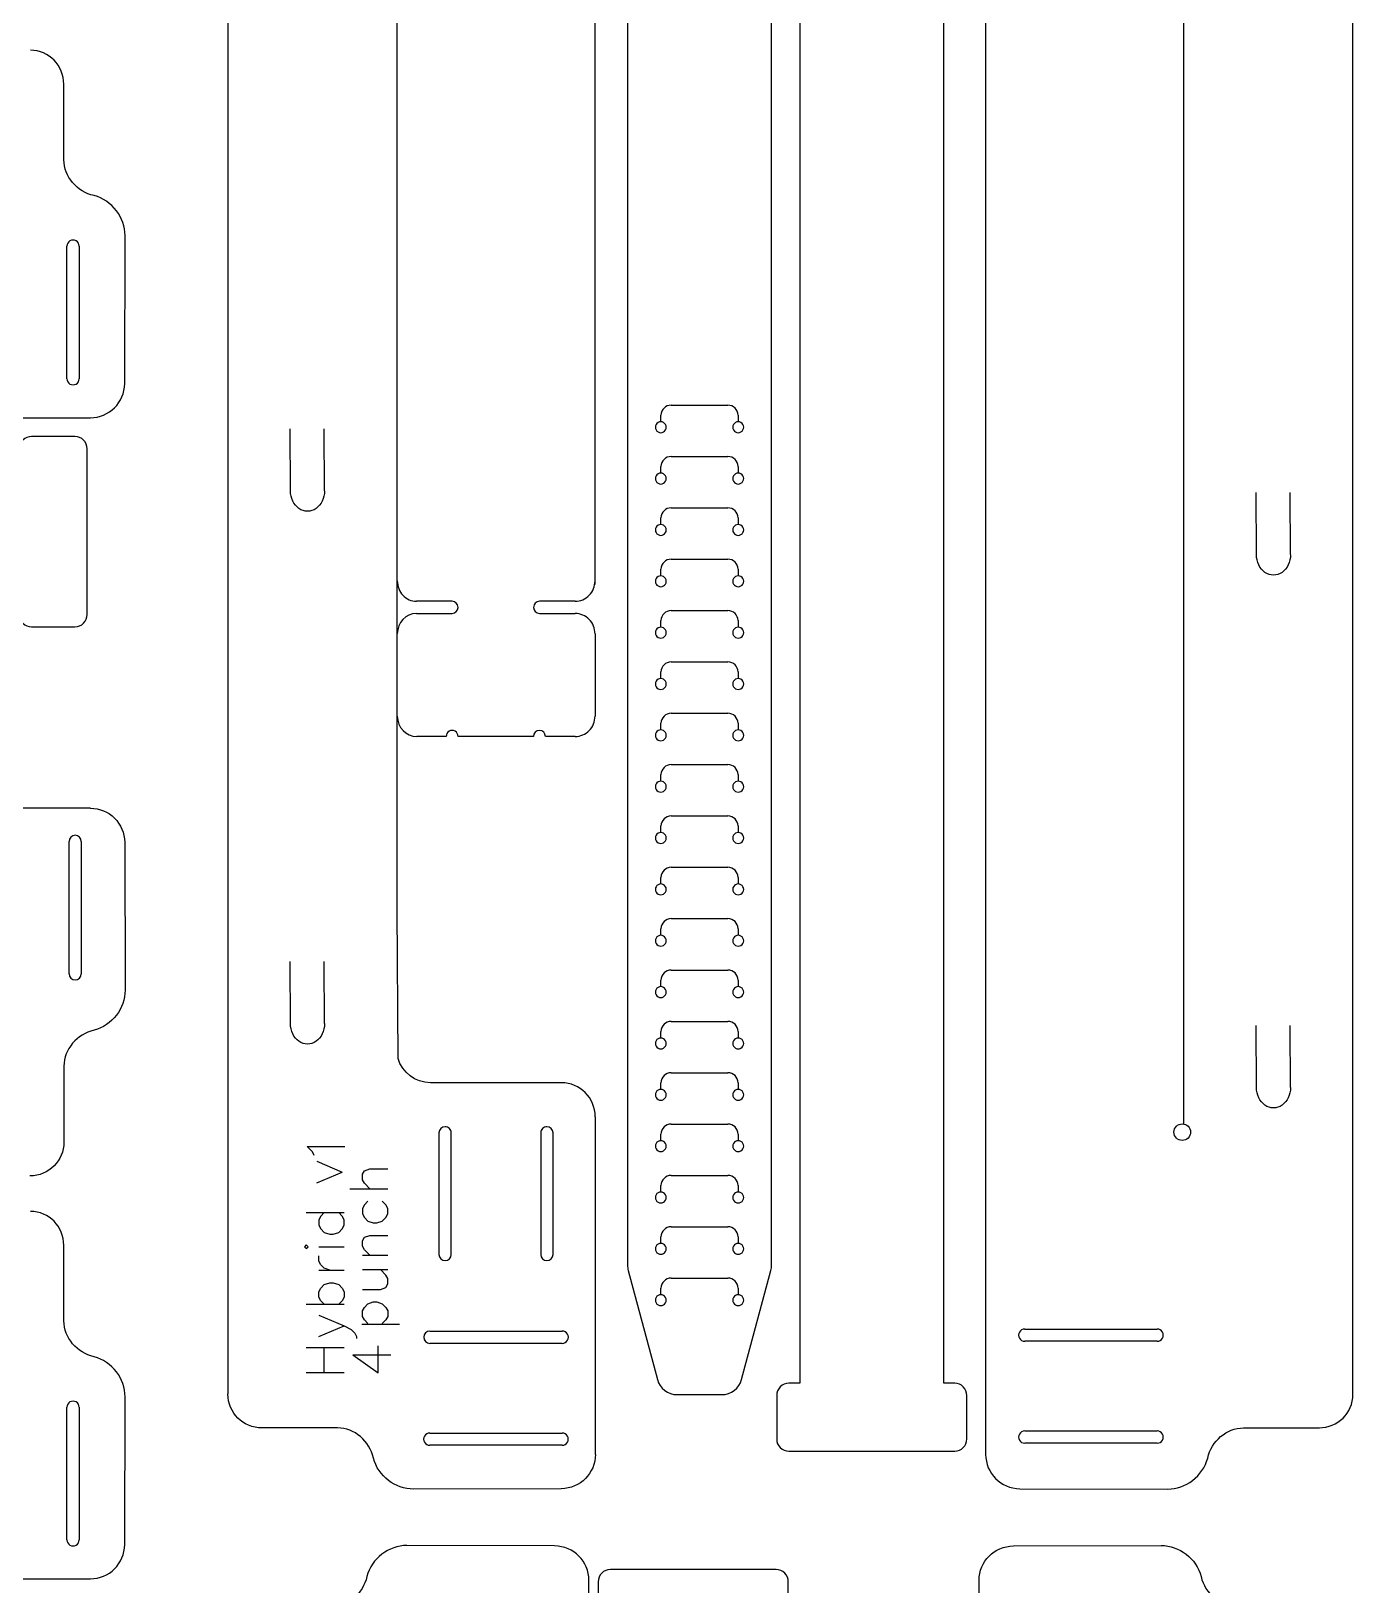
# Model space of a CAD drawing. Extents: x 6 to 576, y 64 to 1092.
# Drawn here: x 381.2 to 575.8, y 688.4 to 917 of the extents above; entities that cross this region are included whole.
import ezdxf

# ---------------------------------------------------------------- set-up
doc = ezdxf.new("R2010")
doc.units = 0
doc.layers.add('Layer_1', color=7, linetype='CONTINUOUS')

msp = doc.modelspace()

# ---------------------------------------------------------------- linework, layer by layer
at = {"layer": 'Layer_1', "color": 7}
for p, q in [((464.245219, 835.585841), (464.245219, 1086.42751)), ((410.167931, 1077.621806), (410.167931, 912.912067)), ((469.006502, 1078.002039), (469.006502, 735.415597)), ((490.206506, 735.415597), (490.206506, 1078.002039)), ((575.814481, 881.077612), (575.814481, 1069.025705)), ((494.374911, 1060.619523), (494.374911, 718.033054)), ((515.574915, 718.033054), (515.574915, 1060.619523)), ((435.112266, 787.659243), (435.112266, 1037.845486)), ((550.870146, 1006.330436), (550.870146, 756.144193)), ((521.737193, 958.403837), (521.737193, 707.562168)), ((410.167931, 912.912067), (410.167931, 724.963973)), ((386.020045, 898.09876), (386.0174, 909.288228)), ((394.980319, 865.169459), (395.024319, 886.926173)), ((575.814481, 716.367872), (575.814481, 881.077612)), ((139.076716, 860.126131), (389.918363, 860.126131)), ((387.647524, 857.363881), (381.247518, 857.363881)), ((389.447511, 831.163886), (389.447511, 855.563867)), ((443.181952, 833.123364), (437.921453, 833.123364)), ((461.301306, 833.123364), (456.040834, 833.123364)), ((437.921453, 831.323113), (443.181952, 831.323113)), ((456.040834, 831.323113), (461.301306, 831.323113)), ((381.247518, 829.363873), (387.647524, 829.363873)), ((464.223788, 828.322658), (464.223788, 816.220828)), ((442.306154, 813.219448), (437.988022, 813.219448)), ((455.164111, 813.220374), (444.058675, 813.220374)), ((461.301306, 813.220374), (456.917584, 813.220374)), ((389.950801, 802.689772), (340.215035, 802.689772)), ((394.980319, 797.625171), (395.024319, 775.868457)), ((435.223497, 765.779894), (435.112266, 787.659243)), ((386.020045, 764.69587), (386.0174, 753.506403)), ((459.24433, 762.266201), (440.010788, 762.266201)), ((464.300835, 707.529757), (464.300835, 757.265497)), ((550.69142, 753.766435), (550.69142, 753.766435)), ((386.020045, 727.227563), (386.0174, 738.41703)), ((469.108737, 734.639124), (473.410703, 718.583916)), ((485.802305, 718.583916), (490.104271, 734.639124)), ((410.167931, 724.963973), (410.167931, 716.457275)), ((494.374911, 718.033054), (492.774923, 718.033054)), ((517.174903, 718.033054), (515.574915, 718.033054)), ((394.980319, 694.298262), (395.024319, 716.054976)), ((476.308473, 716.360384), (482.904509, 716.360384)), ((490.974909, 716.23304), (490.974909, 709.833034)), ((518.974917, 709.833034), (518.974917, 716.23304)), ((426.306932, 711.460486), (415.117465, 711.463132)), ((559.709823, 711.460486), (570.89929, 711.463132)), ((492.774923, 708.033047), (517.174903, 708.033047)), ((459.236233, 702.500213), (437.479519, 702.456213)), ((526.780522, 702.500213), (548.537236, 702.456213)), ((458.274261, 694.109005), (436.517547, 694.153006)), ((525.81855, 694.109005), (547.575264, 694.153006)), ((490.878865, 690.621585), (466.478885, 690.621585)), ((139.076705, 689.254933), (389.918363, 689.254933)), ((463.31759, 438.205381), (463.31759, 689.04705)), ((464.678871, 688.821599), (464.678871, 682.421592)), ((492.678879, 682.421592), (492.678879, 688.821599)), ((520.753949, 689.079488), (520.753949, 639.343721))]:
    msp.add_line(p, q, dxfattribs=at)
at = {"layer": 'Layer_1', "color": 1}
for p, q in [((386.465339, 865.870976), (386.465339, 885.370979)), ((388.265353, 885.370979), (388.265353, 865.870976)), ((473.91918, 859.52894), (473.934525, 860.501336)), ((475.434395, 861.977579), (483.778613, 861.977579)), ((485.27843, 860.501336), (485.293776, 859.52894)), ((419.372071, 849.371929), (419.348523, 858.49725)), ((424.401774, 849.371533), (424.355022, 858.496244)), ((473.906506, 859.529045), (473.906506, 859.529045)), ((485.306502, 859.529045), (485.306502, 859.529045)), ((475.434395, 854.420603), (483.778613, 854.420603)), ((473.906506, 851.972069), (473.906506, 851.972069)), ((473.91918, 851.971963), (473.934525, 852.94436)), ((485.27843, 852.94436), (485.293776, 851.971963)), ((485.306502, 851.972069), (485.306502, 851.972069)), ((561.604107, 839.976364), (561.580559, 849.10171)), ((566.63381, 839.975993), (566.587058, 849.100705)), ((475.434395, 846.863626), (483.778613, 846.863626)), ((473.906506, 844.415093), (473.906506, 844.415093)), ((473.91918, 844.414987), (473.934525, 845.387384)), ((485.27843, 845.387384), (485.293776, 844.414987)), ((485.306502, 844.415093), (485.306502, 844.415093)), ((475.434395, 839.30665), (483.778613, 839.30665)), ((473.91918, 836.858011), (473.934525, 837.830408)), ((485.27843, 837.830408), (485.293776, 836.858011)), ((473.906506, 836.858113), (473.906506, 836.858117)), ((485.306502, 836.858113), (485.306502, 836.858117)), ((473.91918, 829.301035), (473.934525, 830.273431)), ((475.434395, 831.749674), (483.778613, 831.749674)), ((485.27843, 830.273431), (485.293776, 829.301035)), ((473.906506, 829.301137), (473.906506, 829.30114)), ((485.306502, 829.301137), (485.306502, 829.30114)), ((475.434395, 824.192671), (483.778613, 824.192671)), ((473.906506, 821.744161), (473.906506, 821.744164)), ((473.91918, 821.744058), (473.934525, 822.716455)), ((485.27843, 822.716455), (485.293776, 821.744058)), ((485.306502, 821.744161), (485.306502, 821.744164)), ((475.434395, 816.635695), (483.778613, 816.635695)), ((473.906506, 814.187161), (473.906506, 814.187161)), ((473.91918, 814.187082), (473.934525, 815.159452)), ((485.27843, 815.159452), (485.293776, 814.187082)), ((485.306502, 814.187161), (485.306502, 814.187161)), ((473.91918, 806.630079), (473.934525, 807.602476)), ((475.434395, 809.078719), (483.778613, 809.078719)), ((485.27843, 807.602476), (485.293776, 806.630079)), ((473.906506, 806.630185), (473.906506, 806.630185)), ((485.306502, 806.630185), (485.306502, 806.630185)), ((475.434395, 801.521743), (483.778613, 801.521743)), ((473.906506, 799.073209), (473.906506, 799.073209)), ((473.91918, 799.073103), (473.934525, 800.0455)), ((485.27843, 800.0455), (485.293776, 799.073103)), ((485.306502, 799.073209), (485.306502, 799.073209)), ((386.770986, 778.279181), (386.770986, 797.779185)), ((388.570973, 797.779185), (388.570973, 778.279181)), ((475.434395, 793.964766), (483.778613, 793.964766)), ((473.906506, 791.516229), (473.906506, 791.516233)), ((473.91918, 791.516127), (473.934525, 792.488524)), ((485.27843, 792.488524), (485.293776, 791.516127)), ((485.306502, 791.516229), (485.306502, 791.516233)), ((473.91918, 783.959151), (473.934525, 784.931547)), ((475.434395, 786.407764), (483.778613, 786.407764)), ((485.27843, 784.931547), (485.293776, 783.959151)), ((473.906506, 783.959253), (473.906506, 783.959256)), ((485.306502, 783.959253), (485.306502, 783.959256)), ((419.372071, 770.959431), (419.348523, 780.084751)), ((424.401774, 770.959034), (424.354995, 780.083772)), ((475.434395, 778.850787), (483.778613, 778.850787)), ((473.906506, 776.402254), (473.906506, 776.402254)), ((473.91918, 776.402174), (473.934525, 777.374571)), ((485.27843, 777.374571), (485.293776, 776.402174)), ((485.306502, 776.402254), (485.306502, 776.402254)), ((475.434395, 771.293811), (483.778613, 771.293811)), ((561.604107, 761.563891), (561.580559, 770.689212)), ((566.63381, 761.563494), (566.587058, 770.688206)), ((473.906506, 768.845278), (473.906506, 768.845278)), ((473.91918, 768.845172), (473.934525, 769.817568)), ((485.27843, 769.817568), (485.293776, 768.845172)), ((485.306502, 768.845278), (485.306502, 768.845278)), ((473.91918, 761.288195), (473.934525, 762.260592)), ((475.434395, 763.736835), (483.778613, 763.736835)), ((485.27843, 762.260592), (485.293776, 761.288195)), ((473.906506, 761.288301), (473.906506, 761.288301)), ((485.306502, 761.288301), (485.306502, 761.288301)), ((441.240254, 754.896471), (441.240254, 736.996456)), ((442.140234, 755.796477), (442.140234, 755.796477)), ((443.040241, 736.996456), (443.040241, 754.896471)), ((456.24025, 754.896471), (456.24025, 736.996456)), ((457.140257, 755.796477), (457.140257, 755.796477)), ((458.040237, 736.996456), (458.040237, 754.896471)), ((473.91918, 753.731219), (473.934525, 754.703616)), ((475.434395, 756.179859), (483.778613, 756.179859)), ((485.27843, 754.703616), (485.293776, 753.731219)), ((473.906506, 753.731322), (473.906506, 753.731325)), ((485.306502, 753.731322), (485.306502, 753.731325)), ((475.434395, 748.622882), (483.778613, 748.622882)), ((473.906506, 746.174345), (473.906506, 746.174349)), ((473.91918, 746.174243), (473.934525, 747.14664)), ((485.27843, 747.14664), (485.293776, 746.174243)), ((485.306502, 746.174345), (485.306502, 746.174349)), ((475.434395, 741.06588), (483.778613, 741.06588)), ((473.906506, 738.617369), (473.906506, 738.617373)), ((473.91918, 738.617267), (473.934525, 739.589663)), ((485.27843, 739.589663), (485.293776, 738.617267)), ((485.306502, 738.617369), (485.306502, 738.617373)), ((442.140234, 736.096475), (442.140234, 736.096475)), ((457.140257, 736.096475), (457.140257, 736.096475)), ((473.91918, 731.06029), (473.934525, 732.032661)), ((475.434395, 733.508903), (483.778613, 733.508903)), ((485.27843, 732.032661), (485.293776, 731.06029)), ((473.906506, 731.06037), (473.906506, 731.06037)), ((485.306502, 731.06037), (485.306502, 731.06037)), ((439.890244, 725.709569), (459.390247, 725.709569)), ((527.482038, 726.015189), (546.982068, 726.015189)), ((459.390247, 723.909582), (439.890244, 723.909582)), ((546.982068, 724.215176), (527.482038, 724.215176)), ((386.465339, 694.999778), (386.465339, 714.499808)), ((388.265353, 714.499808), (388.265353, 694.999778)), ((439.890244, 710.709572), (459.390247, 710.709572)), ((459.390247, 708.909559), (439.890244, 708.909559)), ((527.482038, 711.015193), (546.982068, 711.015193)), ((546.982068, 709.215179), (527.482038, 709.215179))]:
    msp.add_line(p, q, dxfattribs=at)
at = {"layer": 'Layer_1', "color": 5}
for p, q in [((422.618667, 752.096729), (421.824917, 752.890479)), ((421.824917, 752.890479), (427.381167, 752.890479)), ((422.883251, 751.567563), (422.618667, 752.096729)), ((423.270336, 750.705259), (426.974503, 749.117759)), ((423.270336, 747.530259), (426.974503, 749.117759)), ((429.989906, 748.782982), (430.254489, 749.312148)), ((429.989906, 747.989232), (429.989906, 748.782982)), ((430.254489, 747.460065), (429.989906, 747.989232)), ((430.254489, 749.312148), (431.048239, 749.576732)), ((431.048239, 749.576732), (433.694073, 749.576732)), ((428.137823, 746.666315), (433.694073, 746.666315)), ((431.048239, 746.666315), (430.254489, 747.460065)), ((430.254489, 744.285065), (429.989906, 743.755898)), ((429.989906, 743.755898), (429.989906, 742.962148)), ((430.783656, 744.814232), (430.254489, 744.285065)), ((433.429489, 744.285065), (432.900323, 744.814232)), ((433.694073, 743.755898), (433.429489, 744.285065)), ((433.694073, 742.962148), (433.694073, 743.755898)), ((421.713686, 743.154051), (427.269936, 743.154051)), ((423.830353, 742.624884), (423.56577, 742.095717)), ((423.56577, 742.095717), (423.56577, 741.301967)), ((423.56577, 741.301967), (423.830353, 740.772801)), ((424.35952, 743.154051), (423.830353, 742.624884)), ((427.005353, 742.624884), (426.476186, 743.154051)), ((427.269936, 742.095717), (427.005353, 742.624884)), ((427.005353, 740.772801), (427.269936, 741.301967)), ((427.269936, 741.301967), (427.269936, 742.095717)), ((429.989906, 742.962148), (430.254489, 742.432982)), ((430.254489, 742.432982), (430.783656, 741.903815)), ((430.783656, 741.903815), (431.577406, 741.639232)), ((431.577406, 741.639232), (432.106573, 741.639232)), ((432.106573, 741.639232), (432.900323, 741.903815)), ((432.900323, 741.903815), (433.429489, 742.432982)), ((433.429489, 742.432982), (433.694073, 742.962148)), ((423.830353, 740.772801), (424.35952, 740.243634)), ((424.35952, 740.243634), (425.15327, 739.979051)), ((425.15327, 739.979051), (425.682436, 739.979051)), ((425.682436, 739.979051), (426.476186, 740.243634)), ((426.476186, 740.243634), (427.005353, 740.772801)), ((429.989906, 738.993398), (430.254489, 739.522565)), ((429.989906, 738.199648), (429.989906, 738.993398)), ((430.254489, 739.522565), (431.048239, 739.787148)), ((431.048239, 739.787148), (433.694073, 739.787148)), ((421.713686, 738.391551), (421.449103, 738.126967)), ((421.449103, 738.126967), (421.713686, 737.862384)), ((421.97827, 738.126967), (421.713686, 738.391551)), ((421.713686, 737.862384), (421.97827, 738.126967)), ((423.56577, 738.126967), (427.269936, 738.126967)), ((423.56577, 736.010301), (423.56577, 736.804051)), ((430.254489, 737.670482), (429.989906, 738.199648)), ((429.989906, 736.876732), (433.694073, 736.876732)), ((431.048239, 736.876732), (430.254489, 737.670482)), ((423.830353, 735.481134), (423.56577, 736.010301)), ((423.56577, 734.687384), (427.269936, 734.687384)), ((424.35952, 734.951967), (423.830353, 735.481134)), ((425.15327, 734.687384), (424.35952, 734.951967)), ((429.989906, 734.760065), (433.694073, 734.760065)), ((433.429489, 733.966315), (432.635739, 734.760065)), ((423.56577, 731.512384), (423.830353, 732.041551)), ((423.830353, 732.041551), (424.35952, 732.570717)), ((424.35952, 732.570717), (425.15327, 732.835301)), ((425.15327, 732.835301), (425.682436, 732.835301)), ((425.682436, 732.835301), (426.476186, 732.570717)), ((426.476186, 732.570717), (427.005353, 732.041551)), ((427.005353, 732.041551), (427.269936, 731.512384)), ((429.989906, 731.849648), (432.635739, 731.849648)), ((432.635739, 731.849648), (433.429489, 732.114232)), ((433.694073, 733.437148), (433.429489, 733.966315)), ((433.429489, 732.114232), (433.694073, 732.643398)), ((433.694073, 732.643398), (433.694073, 733.437148)), ((421.713686, 729.660301), (427.269936, 729.660301)), ((423.56577, 730.718634), (423.56577, 731.512384)), ((423.830353, 730.189467), (423.56577, 730.718634)), ((424.35952, 729.660301), (423.830353, 730.189467)), ((427.005353, 730.189467), (426.476186, 729.660301)), ((427.269936, 730.718634), (427.005353, 730.189467)), ((427.269936, 731.512384), (427.269936, 730.718634)), ((430.254489, 729.203815), (430.783656, 729.732982)), ((430.783656, 729.732982), (431.577406, 729.997565)), ((431.577406, 729.997565), (432.106573, 729.997565)), ((432.106573, 729.997565), (432.900323, 729.732982)), ((432.900323, 729.732982), (433.429489, 729.203815)), ((423.56577, 728.072801), (427.269936, 726.485301)), ((429.989906, 728.674648), (430.254489, 729.203815)), ((429.989906, 727.880898), (429.989906, 728.674648)), ((430.254489, 727.351732), (429.989906, 727.880898)), ((430.783656, 726.822565), (430.254489, 727.351732)), ((433.429489, 727.351732), (432.900323, 726.822565)), ((433.429489, 729.203815), (433.694073, 728.674648)), ((433.694073, 727.880898), (433.429489, 727.351732)), ((433.694073, 728.674648), (433.694073, 727.880898)), ((423.56577, 724.897801), (427.269936, 726.485301)), ((427.269936, 726.485301), (428.32827, 725.956134)), ((428.32827, 725.956134), (428.857436, 725.426967)), ((428.857436, 725.426967), (429.12202, 724.897801)), ((429.12202, 724.897801), (429.12202, 724.633217)), ((429.878675, 726.711334), (435.434925, 726.711334)), ((421.713686, 723.310301), (427.269936, 723.310301)), ((424.35952, 719.606134), (424.35952, 723.310301)), ((432.286939, 719.59137), (432.286939, 723.56012)), ((428.582773, 722.237204), (432.286939, 719.59137)), ((428.582773, 722.237204), (434.139023, 722.237204)), ((421.713686, 719.606134), (427.269936, 719.606134))]:
    msp.add_line(p, q, dxfattribs=at)
at = {"layer": 'Layer_1', "color": 7}
for points in [[(385.993719, 909.202132), (385.993719, 911.973008), (383.816966, 914.203419), (381.11266, 914.203419)], [(390.45089, 892.814026), (387.998203, 893.37264), (385.988719, 895.592442), (386.020045, 898.09876)], [(395.024319, 886.926173), (395.047867, 889.54285), (393.123711, 892.134523), (390.45089, 892.814026)], [(389.918363, 860.12658), (392.688366, 860.12658), (394.918565, 862.356806), (394.980319, 865.169459)], [(381.247518, 857.363881), (380.770123, 857.363884), (380.312281, 857.174242), (379.974712, 856.836673)], [(388.920312, 856.836663), (388.582749, 857.174231), (388.124914, 857.363877), (387.647524, 857.363881)], [(389.447511, 855.563867), (389.447514, 856.041257), (389.257875, 856.499095), (388.920312, 856.836663)], [(435.107874, 836.126226), (435.107869, 835.329966), (435.404551, 834.566317), (435.932651, 834.003274)], [(463.367814, 834.002175), (463.915885, 834.56487), (464.223789, 835.328048), (464.223788, 836.123819)], [(435.932651, 834.003274), (436.460752, 833.440232), (437.177012, 833.123919), (437.923861, 833.12392)], [(444.054611, 832.223238), (444.054611, 832.718733), (443.664564, 833.121056), (443.181952, 833.123364)], [(456.040834, 833.123364), (455.558221, 833.121056), (455.168175, 832.718733), (455.168175, 832.223238)], [(461.301306, 833.123364), (462.076397, 833.123363), (462.819742, 833.43948), (463.367814, 834.002175)], [(388.920312, 829.89109), (389.257875, 830.228658), (389.447514, 830.686497), (389.447511, 831.163886)], [(437.923861, 831.322557), (436.368638, 831.32256), (435.107878, 829.978394), (435.107874, 828.320277)], [(443.181952, 831.323113), (443.664564, 831.325421), (444.054611, 831.727744), (444.054611, 832.223238)], [(455.168175, 832.223238), (455.168175, 831.727744), (455.558221, 831.325421), (456.040834, 831.323113)], [(463.367814, 830.444302), (462.819742, 831.006997), (462.076397, 831.323114), (461.301306, 831.323113)], [(464.223788, 828.322658), (464.223789, 829.118429), (463.915885, 829.881607), (463.367814, 830.444302)], [(379.974712, 829.891081), (380.312281, 829.553512), (380.770123, 829.36387), (381.247518, 829.363873)], [(387.647524, 829.363873), (388.124914, 829.363877), (388.582749, 829.553522), (388.920312, 829.89109)], [(435.109276, 816.221781), (435.109282, 814.563634), (436.39814, 813.219444), (437.988022, 813.219448)], [(443.620297, 813.999915), (443.349032, 814.160708), (443.014819, 814.160708), (442.743554, 813.999915)], [(456.040847, 814.116791), (455.558049, 814.116791), (455.166106, 813.716049), (455.164111, 813.220374)], [(456.917584, 813.220374), (456.915588, 813.716049), (456.523645, 814.116791), (456.040847, 814.116791)], [(461.301306, 813.220374), (462.076397, 813.220372), (462.819742, 813.53649), (463.367814, 814.099185)], [(463.367814, 814.099185), (463.915885, 814.661879), (464.223789, 815.425058), (464.223788, 816.220828)], [(442.743554, 813.999915), (442.472288, 813.839121), (442.305182, 813.541962), (442.305182, 813.220374)], [(444.058668, 813.220374), (444.058668, 813.541962), (443.891562, 813.839121), (443.620297, 813.999915)], [(389.918363, 802.66805), (392.688366, 802.66805), (394.918565, 800.437824), (394.980319, 797.625171)], [(395.024319, 775.868457), (395.047867, 773.251781), (393.123711, 770.660108), (390.45089, 769.980605)], [(390.45089, 769.980605), (387.998203, 769.42199), (385.988719, 767.202189), (386.020045, 764.69587)], [(440.010788, 762.261254), (437.734287, 762.261254), (435.825688, 763.768638), (435.21675, 765.842945)], [(464.244584, 757.265841), (464.244584, 760.03587), (462.014332, 762.266201), (459.24433, 762.266201)], [(550.69142, 753.766435), (550.015657, 753.766443), (549.467848, 754.314263), (549.467855, 754.990027)], [(549.467855, 754.990027), (549.467862, 755.665781), (550.015667, 756.213585), (550.69142, 756.213593)], [(550.69142, 756.213593), (551.367184, 756.2136), (551.915005, 755.665791), (551.915012, 754.990027)], [(551.915012, 754.990027), (551.915016, 754.665509), (551.786103, 754.354282), (551.556634, 754.124813)], [(386.02375, 753.55715), (386.02375, 750.787121), (383.794079, 748.557424), (381.024051, 748.557424)], [(551.556634, 754.124813), (551.327166, 753.895345), (551.015938, 753.766432), (550.69142, 753.766435)], [(385.993719, 738.330935), (385.993719, 741.10181), (383.816966, 743.332221), (381.11266, 743.332221)], [(469.006502, 735.415597), (469.006505, 735.153417), (469.040876, 734.892369), (469.108737, 734.639124)], [(490.104271, 734.639124), (490.172132, 734.892369), (490.206504, 735.153417), (490.206506, 735.415597)], [(390.45089, 721.942828), (387.998203, 722.501443), (385.988719, 724.721244), (386.020045, 727.227563)], [(395.024319, 716.054976), (395.047867, 718.671652), (393.123711, 721.263325), (390.45089, 721.942828)], [(473.410703, 718.583916), (473.762136, 717.272373), (474.950662, 716.360387), (476.308473, 716.360384)], [(482.904535, 716.360384), (484.262346, 716.360387), (485.450873, 717.272373), (485.802305, 718.583916)], [(492.774922, 718.033054), (492.297528, 718.033057), (491.839686, 717.843415), (491.502117, 717.505846)], [(518.447709, 717.505846), (518.11014, 717.843415), (517.652298, 718.033057), (517.174903, 718.033054)], [(415.168212, 711.456809), (412.39821, 711.456809), (410.168487, 713.686479), (410.168487, 716.456508)], [(491.502117, 717.505846), (491.164548, 717.168277), (490.974906, 716.710435), (490.974909, 716.23304)], [(518.974917, 716.23304), (518.97492, 716.710435), (518.785278, 717.168277), (518.447709, 717.505846)], [(570.813195, 711.486812), (573.58407, 711.486812), (575.814481, 713.663566), (575.814481, 716.367872)], [(431.591667, 707.029641), (431.033052, 709.482329), (428.813251, 711.491813), (426.306932, 711.460486)], [(554.425088, 707.029641), (554.983703, 709.482329), (557.203504, 711.491813), (559.709823, 711.460486)], [(490.974909, 709.833034), (490.974913, 709.355644), (491.164558, 708.897809), (491.502126, 708.560246)], [(518.447699, 708.560246), (518.785267, 708.897809), (518.974913, 709.355644), (518.974917, 709.833034)], [(437.479519, 702.456213), (434.862843, 702.432665), (432.27117, 704.356821), (431.591667, 707.029641)], [(464.279112, 707.562168), (464.279112, 704.792166), (462.048886, 702.561967), (459.236233, 702.500213)], [(491.502126, 708.560246), (491.839694, 708.222683), (492.297533, 708.033044), (492.774922, 708.033047)], [(517.174903, 708.033047), (517.652293, 708.033044), (518.110132, 708.222683), (518.447699, 708.560246)], [(521.737643, 707.562168), (521.737643, 704.792166), (523.967869, 702.561967), (526.780522, 702.500213)], [(548.537236, 702.456213), (551.153912, 702.432665), (553.745585, 704.356821), (554.425088, 707.029641)], [(389.918363, 689.255383), (392.688366, 689.255383), (394.918565, 691.485609), (394.980319, 694.298262)], [(436.517547, 694.153006), (433.900871, 694.176554), (431.309198, 692.252398), (430.629695, 689.579577)], [(463.31714, 689.04705), (463.31714, 691.817052), (461.086914, 694.047252), (458.274261, 694.109005)], [(520.775671, 689.04705), (520.775671, 691.817052), (523.005897, 694.047252), (525.81855, 694.109005)], [(547.575264, 694.153006), (550.19194, 694.176554), (552.783613, 692.252398), (553.463116, 689.579577)], [(466.478885, 690.621585), (466.001495, 690.621589), (465.543656, 690.43195), (465.206088, 690.094387)], [(492.151662, 690.094387), (491.814094, 690.43195), (491.356255, 690.621589), (490.878865, 690.621585)], [(430.629695, 689.579577), (430.07108, 687.126889), (427.851279, 685.117405), (425.34496, 685.148732)], [(465.206088, 690.094387), (464.86852, 689.756824), (464.678875, 689.298988), (464.678871, 688.821599)], [(492.678879, 688.821599), (492.678875, 689.298988), (492.48923, 689.756824), (492.151662, 690.094387)], [(553.463116, 689.579577), (554.021731, 687.126889), (556.241532, 685.117405), (558.747851, 685.148732)]]:
    msp.add_open_spline(points, degree=3, dxfattribs=at)
at = {"layer": 'Layer_1', "color": 1}
for points in [[(386.915342, 886.150408), (386.636879, 885.989637), (386.465339, 885.69252), (386.465339, 885.370979)], [(387.815349, 886.150408), (387.536886, 886.311178), (387.193806, 886.311178), (386.915342, 886.150408)], [(388.265352, 885.370979), (388.265352, 885.69252), (388.093812, 885.989637), (387.815349, 886.150408)], [(386.465339, 865.870976), (386.465339, 865.549434), (386.636879, 865.252318), (386.915343, 865.091547)], [(386.915343, 865.091547), (387.193806, 864.930776), (387.536886, 864.930776), (387.815349, 865.091547)], [(387.815349, 865.091547), (388.093812, 865.252318), (388.265353, 865.549434), (388.265353, 865.870976)], [(475.434395, 861.977579), (474.615229, 861.977582), (473.947552, 861.3204), (473.934578, 860.501336)], [(485.27843, 860.501336), (485.265456, 861.3204), (484.597779, 861.977582), (483.778613, 861.977579)], [(473.210975, 859.12999), (473.067345, 858.881993), (473.067345, 858.57611), (473.210975, 858.328112)], [(473.906506, 859.529045), (473.619921, 859.530211), (473.354605, 859.377988), (473.210975, 859.12999)], [(473.210975, 858.328112), (473.354605, 858.080114), (473.619921, 857.927892), (473.906506, 857.929057)], [(474.602037, 859.12999), (474.458407, 859.377988), (474.193091, 859.530211), (473.906506, 859.529045)], [(473.906506, 857.929057), (474.193091, 857.927892), (474.458407, 858.080114), (474.602037, 858.328112)], [(474.602037, 858.328112), (474.745668, 858.57611), (474.745668, 858.881993), (474.602037, 859.12999)], [(484.610971, 859.12999), (484.467341, 858.881993), (484.467341, 858.57611), (484.610971, 858.328112)], [(485.306502, 859.529045), (485.019917, 859.530211), (484.754601, 859.377988), (484.610971, 859.12999)], [(484.610971, 858.328112), (484.754601, 858.080114), (485.019917, 857.927892), (485.306502, 857.929057)], [(486.002034, 859.12999), (485.858403, 859.377988), (485.593088, 859.530211), (485.306502, 859.529045)], [(485.306502, 857.929057), (485.593088, 857.927892), (485.858403, 858.080114), (486.002034, 858.328112)], [(486.002034, 858.328112), (486.145664, 858.57611), (486.145664, 858.881993), (486.002034, 859.12999)], [(475.434395, 854.420603), (474.615229, 854.420606), (473.947552, 853.763423), (473.934578, 852.94436)], [(485.27843, 852.94436), (485.265456, 853.763423), (484.597779, 854.420606), (483.778613, 854.420603)], [(473.211143, 851.572956), (473.067558, 851.324988), (473.067558, 851.019162), (473.211143, 850.771194)], [(473.906506, 851.972069), (473.619969, 851.973162), (473.354728, 851.820924), (473.211143, 851.572956)], [(473.211143, 850.771194), (473.354728, 850.523226), (473.619969, 850.370988), (473.906506, 850.372081)], [(474.601869, 851.572956), (474.458284, 851.820924), (474.193043, 851.973162), (473.906506, 851.972069)], [(473.906506, 850.372081), (474.193043, 850.370988), (474.458284, 850.523226), (474.601869, 850.771194)], [(474.601869, 850.771194), (474.745454, 851.019162), (474.745454, 851.324988), (474.601869, 851.572956)], [(484.611139, 851.572956), (484.467554, 851.324988), (484.467554, 851.019162), (484.611139, 850.771194)], [(485.306502, 851.972069), (485.019965, 851.973162), (484.754725, 851.820924), (484.611139, 851.572956)], [(484.611139, 850.771194), (484.754725, 850.523226), (485.019965, 850.370988), (485.306502, 850.372081)], [(486.001865, 851.572956), (485.85828, 851.820924), (485.59304, 851.973162), (485.306502, 851.972069)], [(485.306502, 850.372081), (485.59304, 850.370988), (485.85828, 850.523226), (486.001865, 850.771194)], [(486.001865, 850.771194), (486.14545, 851.019162), (486.14545, 851.324988), (486.001865, 851.572956)], [(420.629345, 846.769488), (419.851231, 847.30593), (419.372071, 848.297351), (419.372071, 849.370263)], [(424.401774, 849.370236), (424.401774, 848.297298), (423.922428, 847.30593), (423.144289, 846.769488)], [(423.144289, 846.769488), (422.366175, 846.233019), (421.407484, 846.233019), (420.629345, 846.769488)], [(475.434395, 846.863626), (474.615229, 846.863629), (473.947552, 846.206447), (473.934578, 845.387384)], [(485.27843, 845.387384), (485.265456, 846.206447), (484.597779, 846.863629), (483.778613, 846.863626)], [(473.211143, 844.015979), (473.067558, 843.768011), (473.067558, 843.462186), (473.211143, 843.214218)], [(473.906506, 844.415093), (473.619969, 844.416186), (473.354728, 844.263947), (473.211143, 844.015979)], [(474.601869, 844.015979), (474.458284, 844.263947), (474.193043, 844.416186), (473.906506, 844.415093)], [(474.601869, 843.214218), (474.745454, 843.462186), (474.745454, 843.768011), (474.601869, 844.015979)], [(484.611139, 844.015979), (484.467554, 843.768011), (484.467554, 843.462186), (484.611139, 843.214218)], [(485.306502, 844.415093), (485.019965, 844.416186), (484.754725, 844.263947), (484.611139, 844.015979)], [(486.001865, 844.015979), (485.85828, 844.263947), (485.59304, 844.416186), (485.306502, 844.415093)], [(486.001865, 843.214218), (486.14545, 843.462186), (486.14545, 843.768011), (486.001865, 844.015979)], [(473.211143, 843.214218), (473.354728, 842.96625), (473.619969, 842.814012), (473.906506, 842.815105)], [(473.906506, 842.815105), (474.193043, 842.814012), (474.458284, 842.96625), (474.601869, 843.214218)], [(484.611139, 843.214218), (484.754725, 842.96625), (485.019965, 842.814012), (485.306502, 842.815105)], [(485.306502, 842.815105), (485.59304, 842.814012), (485.85828, 842.96625), (486.001865, 843.214218)], [(475.434395, 839.30665), (474.615229, 839.306653), (473.947552, 838.649471), (473.934578, 837.830408)], [(485.27843, 837.830408), (485.265456, 838.649471), (484.597779, 839.306653), (483.778613, 839.30665)], [(562.861381, 837.373922), (562.083268, 837.910391), (561.604107, 838.901811), (561.604107, 839.974723)], [(566.63381, 839.97467), (566.63381, 838.901758), (566.154464, 837.910391), (565.376325, 837.373922)], [(565.376325, 837.373922), (564.598211, 836.837479), (563.63952, 836.837479), (562.861381, 837.373922)], [(473.213686, 836.458109), (473.070779, 836.210588), (473.070779, 835.90563), (473.213686, 835.658109)], [(473.906506, 836.858109), (473.620694, 836.858109), (473.356592, 836.70563), (473.213686, 836.458109)], [(473.213686, 835.658109), (473.356592, 835.410588), (473.620694, 835.258109), (473.906506, 835.258113)], [(474.599326, 836.458113), (474.45642, 836.705634), (474.192319, 836.858113), (473.906506, 836.858113)], [(473.906506, 835.258113), (474.192319, 835.258113), (474.45642, 835.410592), (474.599326, 835.658113)], [(474.599326, 835.658113), (474.742233, 835.905634), (474.742233, 836.210592), (474.599326, 836.458113)], [(484.613682, 836.458109), (484.470776, 836.210588), (484.470776, 835.90563), (484.613682, 835.658109)], [(485.306502, 836.858109), (485.02069, 836.858109), (484.756588, 836.70563), (484.613682, 836.458109)], [(484.613682, 835.658109), (484.756588, 835.410588), (485.02069, 835.258109), (485.306502, 835.258113)], [(485.999323, 836.458113), (485.856416, 836.705634), (485.592315, 836.858113), (485.306502, 836.858113)], [(485.306502, 835.258113), (485.592315, 835.258113), (485.856416, 835.410592), (485.999323, 835.658113)], [(485.999323, 835.658113), (486.142229, 835.905634), (486.142229, 836.210592), (485.999323, 836.458113)], [(475.434395, 831.749674), (474.615229, 831.749677), (473.947552, 831.092495), (473.934578, 830.273431)], [(485.27843, 830.273431), (485.265456, 831.092495), (484.597779, 831.749677), (483.778613, 831.749674)], [(473.213685, 828.901133), (473.070779, 828.653612), (473.070779, 828.348654), (473.213685, 828.101133)], [(473.906506, 829.301134), (473.620693, 829.301134), (473.356591, 829.148655), (473.213685, 828.901133)], [(473.213685, 828.101133), (473.356591, 827.853612), (473.620693, 827.701132), (473.906506, 827.701136)], [(474.599327, 828.901137), (474.456421, 829.148658), (474.192319, 829.301137), (473.906506, 829.301137)], [(473.906506, 827.701136), (474.192319, 827.701136), (474.456421, 827.853615), (474.599327, 828.101136)], [(474.599327, 828.101136), (474.742233, 828.348657), (474.742233, 828.653616), (474.599327, 828.901137)], [(484.613681, 828.901133), (484.470775, 828.653612), (484.470775, 828.348654), (484.613681, 828.101133)], [(485.306502, 829.301134), (485.02069, 829.301134), (484.756588, 829.148655), (484.613681, 828.901133)], [(484.613681, 828.101133), (484.756588, 827.853612), (485.02069, 827.701132), (485.306502, 827.701136)], [(485.999323, 828.901137), (485.856417, 829.148658), (485.592315, 829.301137), (485.306502, 829.301137)], [(485.306502, 827.701136), (485.592315, 827.701136), (485.856417, 827.853615), (485.999323, 828.101136)], [(485.999323, 828.101136), (486.14223, 828.348657), (486.14223, 828.653616), (485.999323, 828.901137)], [(475.434395, 824.192671), (474.615239, 824.192674), (473.947567, 823.535508), (473.934578, 822.716455)], [(485.27843, 822.716455), (485.265442, 823.535508), (484.597769, 824.192674), (483.778613, 824.192671)], [(473.213685, 821.344157), (473.070779, 821.096636), (473.070779, 820.791678), (473.213685, 820.544156)], [(473.906506, 821.744158), (473.620693, 821.744158), (473.356591, 821.591678), (473.213685, 821.344157)], [(474.599327, 821.34416), (474.456421, 821.591682), (474.192319, 821.744161), (473.906506, 821.744161)], [(474.599327, 820.54416), (474.742233, 820.791681), (474.742233, 821.096639), (474.599327, 821.34416)], [(484.613681, 821.344157), (484.470775, 821.096636), (484.470775, 820.791678), (484.613681, 820.544156)], [(485.306502, 821.744158), (485.02069, 821.744158), (484.756588, 821.591678), (484.613681, 821.344157)], [(485.999323, 821.34416), (485.856417, 821.591682), (485.592315, 821.744161), (485.306502, 821.744161)], [(485.999323, 820.54416), (486.14223, 820.791681), (486.14223, 821.096639), (485.999323, 821.34416)], [(473.213685, 820.544156), (473.356591, 820.296635), (473.620693, 820.144156), (473.906506, 820.144159)], [(473.906506, 820.144159), (474.192319, 820.144159), (474.456421, 820.296639), (474.599327, 820.54416)], [(484.613681, 820.544156), (484.756588, 820.296635), (485.02069, 820.144156), (485.306502, 820.144159)], [(485.306502, 820.144159), (485.592315, 820.144159), (485.856417, 820.296639), (485.999323, 820.54416)], [(475.434395, 816.635695), (474.615229, 816.635698), (473.947552, 815.978516), (473.934578, 815.159452)], [(485.27843, 815.159452), (485.265456, 815.978516), (484.597779, 816.635698), (483.778613, 816.635695)], [(473.906506, 814.187161), (473.619969, 814.188255), (473.354728, 814.036016), (473.211143, 813.788048)], [(474.601869, 813.788048), (474.458284, 814.036016), (474.193043, 814.188255), (473.906506, 814.187161)], [(485.306502, 814.187161), (485.019965, 814.188255), (484.754725, 814.036016), (484.611139, 813.788048)], [(486.001865, 813.788048), (485.85828, 814.036016), (485.59304, 814.188255), (485.306502, 814.187161)], [(473.211143, 813.788048), (473.067558, 813.54008), (473.067558, 813.234255), (473.211143, 812.986287)], [(473.211143, 812.986287), (473.354728, 812.738319), (473.619969, 812.58608), (473.906506, 812.587173)], [(473.906506, 812.587173), (474.193043, 812.58608), (474.458284, 812.738319), (474.601869, 812.986287)], [(474.601869, 812.986287), (474.745454, 813.234255), (474.745454, 813.54008), (474.601869, 813.788048)], [(484.611139, 813.788048), (484.467554, 813.54008), (484.467554, 813.234255), (484.611139, 812.986287)], [(484.611139, 812.986287), (484.754725, 812.738319), (485.019965, 812.58608), (485.306502, 812.587173)], [(485.306502, 812.587173), (485.59304, 812.58608), (485.85828, 812.738319), (486.001865, 812.986287)], [(486.001865, 812.986287), (486.14545, 813.234255), (486.14545, 813.54008), (486.001865, 813.788048)], [(475.434395, 809.078719), (474.615229, 809.078722), (473.947552, 808.421539), (473.934578, 807.602476)], [(485.27843, 807.602476), (485.265456, 808.421539), (484.597779, 809.078722), (483.778613, 809.078719)], [(473.211143, 806.231072), (473.067558, 805.983104), (473.067558, 805.677278), (473.211143, 805.42931)], [(473.906506, 806.630185), (473.619969, 806.631278), (473.354728, 806.47904), (473.211143, 806.231072)], [(473.211143, 805.42931), (473.354728, 805.181342), (473.619969, 805.029104), (473.906506, 805.030197)], [(474.601869, 806.231072), (474.458284, 806.47904), (474.193043, 806.631278), (473.906506, 806.630185)], [(473.906506, 805.030197), (474.193043, 805.029104), (474.458284, 805.181342), (474.601869, 805.42931)], [(474.601869, 805.42931), (474.745454, 805.677278), (474.745454, 805.983104), (474.601869, 806.231072)], [(484.611139, 806.231072), (484.467554, 805.983104), (484.467554, 805.677278), (484.611139, 805.42931)], [(485.306502, 806.630185), (485.019965, 806.631278), (484.754725, 806.47904), (484.611139, 806.231072)], [(484.611139, 805.42931), (484.754725, 805.181342), (485.019965, 805.029104), (485.306502, 805.030197)], [(486.001865, 806.231072), (485.85828, 806.47904), (485.59304, 806.631278), (485.306502, 806.630185)], [(485.306502, 805.030197), (485.59304, 805.029104), (485.85828, 805.181342), (486.001865, 805.42931)], [(486.001865, 805.42931), (486.14545, 805.677278), (486.14545, 805.983104), (486.001865, 806.231072)], [(475.434395, 801.521743), (474.615229, 801.521745), (473.947552, 800.864563), (473.934578, 800.0455)], [(485.27843, 800.0455), (485.265456, 800.864563), (484.597779, 801.521745), (483.778613, 801.521743)], [(387.670979, 798.675734), (387.17527, 798.675734), (386.772886, 798.27489), (386.770986, 797.779185)], [(388.570973, 797.779185), (388.569072, 798.27489), (388.166689, 798.675734), (387.670979, 798.675734)], [(473.211143, 798.674095), (473.067558, 798.426127), (473.067558, 798.120302), (473.211143, 797.872334)], [(473.906506, 799.073209), (473.619969, 799.074302), (473.354728, 798.922064), (473.211143, 798.674095)], [(474.601869, 798.674095), (474.458284, 798.922064), (474.193043, 799.074302), (473.906506, 799.073209)], [(474.601869, 797.872334), (474.745454, 798.120302), (474.745454, 798.426127), (474.601869, 798.674095)], [(484.611139, 798.674095), (484.467554, 798.426127), (484.467554, 798.120302), (484.611139, 797.872334)], [(485.306502, 799.073209), (485.019965, 799.074302), (484.754725, 798.922064), (484.611139, 798.674095)], [(486.001865, 798.674095), (485.85828, 798.922064), (485.59304, 799.074302), (485.306502, 799.073209)], [(486.001865, 797.872334), (486.14545, 798.120302), (486.14545, 798.426127), (486.001865, 798.674095)], [(473.211143, 797.872334), (473.354728, 797.624366), (473.619969, 797.472128), (473.906506, 797.473221)], [(473.906506, 797.473221), (474.193043, 797.472128), (474.458284, 797.624366), (474.601869, 797.872334)], [(484.611139, 797.872334), (484.754725, 797.624366), (485.019965, 797.472128), (485.306502, 797.473221)], [(485.306502, 797.473221), (485.59304, 797.472128), (485.85828, 797.624366), (486.001865, 797.872334)], [(475.434395, 793.964766), (474.615229, 793.964769), (473.947552, 793.307587), (473.934578, 792.488524)], [(485.27843, 792.488524), (485.265456, 793.307587), (484.597779, 793.964769), (483.778613, 793.964766)], [(473.906506, 791.516226), (473.620693, 791.516226), (473.356591, 791.363747), (473.213685, 791.116226)], [(474.599327, 791.116229), (474.456421, 791.36375), (474.192319, 791.516229), (473.906506, 791.516229)], [(485.306502, 791.516226), (485.02069, 791.516226), (484.756588, 791.363747), (484.613681, 791.116226)], [(485.999323, 791.116229), (485.856417, 791.36375), (485.592315, 791.516229), (485.306502, 791.516229)], [(473.213685, 791.116226), (473.070779, 790.868705), (473.070779, 790.563746), (473.213685, 790.316225)], [(473.213685, 790.316225), (473.356591, 790.068704), (473.620693, 789.916225), (473.906506, 789.916228)], [(473.906506, 789.916228), (474.192319, 789.916228), (474.456421, 790.068707), (474.599327, 790.316228)], [(474.599327, 790.316228), (474.742233, 790.563749), (474.742233, 790.868708), (474.599327, 791.116229)], [(484.613681, 791.116226), (484.470775, 790.868705), (484.470775, 790.563746), (484.613681, 790.316225)], [(484.613681, 790.316225), (484.756588, 790.068704), (485.02069, 789.916225), (485.306502, 789.916228)], [(485.306502, 789.916228), (485.592315, 789.916228), (485.856417, 790.068707), (485.999323, 790.316228)], [(485.999323, 790.316228), (486.14223, 790.563749), (486.14223, 790.868708), (485.999323, 791.116229)], [(475.434395, 786.407764), (474.615239, 786.407767), (473.947567, 785.7506), (473.934578, 784.931547)], [(485.27843, 784.931547), (485.265442, 785.7506), (484.597769, 786.407767), (483.778613, 786.407764)], [(473.213685, 783.559249), (473.070779, 783.311728), (473.070779, 783.00677), (473.213685, 782.759249)], [(473.906506, 783.95925), (473.620693, 783.95925), (473.356591, 783.806771), (473.213685, 783.559249)], [(473.213685, 782.759249), (473.356591, 782.511728), (473.620693, 782.359248), (473.906506, 782.359252)], [(474.599327, 783.559253), (474.456421, 783.806774), (474.192319, 783.959253), (473.906506, 783.959253)], [(473.906506, 782.359252), (474.192319, 782.359252), (474.456421, 782.511731), (474.599327, 782.759252)], [(474.599327, 782.759252), (474.742233, 783.006773), (474.742233, 783.311732), (474.599327, 783.559253)], [(484.613681, 783.559249), (484.470775, 783.311728), (484.470775, 783.00677), (484.613681, 782.759249)], [(485.306502, 783.95925), (485.02069, 783.95925), (484.756588, 783.806771), (484.613681, 783.559249)], [(484.613681, 782.759249), (484.756588, 782.511728), (485.02069, 782.359248), (485.306502, 782.359252)], [(485.999323, 783.559253), (485.856417, 783.806774), (485.592315, 783.959253), (485.306502, 783.959253)], [(485.306502, 782.359252), (485.592315, 782.359252), (485.856417, 782.511731), (485.999323, 782.759252)], [(485.999323, 782.759252), (486.14223, 783.006773), (486.14223, 783.311732), (485.999323, 783.559253)], [(386.770986, 778.279181), (386.772886, 777.783476), (387.17527, 777.382632), (387.670979, 777.382632)], [(387.670979, 777.382632), (388.166689, 777.382632), (388.569072, 777.783476), (388.570973, 778.279181)], [(475.434395, 778.850787), (474.615239, 778.85079), (473.947567, 778.193624), (473.934578, 777.374571)], [(485.27843, 777.374571), (485.265442, 778.193624), (484.597769, 778.85079), (483.778613, 778.850787)], [(473.211143, 776.00314), (473.067558, 775.755172), (473.067558, 775.449347), (473.211143, 775.201379)], [(473.906506, 776.402254), (473.619969, 776.403347), (473.354728, 776.251108), (473.211143, 776.00314)], [(473.211143, 775.201379), (473.354728, 774.953411), (473.619969, 774.801172), (473.906506, 774.802265)], [(474.601869, 776.00314), (474.458284, 776.251108), (474.193043, 776.403347), (473.906506, 776.402254)], [(473.906506, 774.802265), (474.193043, 774.801172), (474.458284, 774.953411), (474.601869, 775.201379)], [(474.601869, 775.201379), (474.745454, 775.449347), (474.745454, 775.755172), (474.601869, 776.00314)], [(484.611139, 776.00314), (484.467554, 775.755172), (484.467554, 775.449347), (484.611139, 775.201379)], [(485.306502, 776.402254), (485.019965, 776.403347), (484.754725, 776.251108), (484.611139, 776.00314)], [(484.611139, 775.201379), (484.754725, 774.953411), (485.019965, 774.801172), (485.306502, 774.802265)], [(486.001865, 776.00314), (485.85828, 776.251108), (485.59304, 776.403347), (485.306502, 776.402254)], [(485.306502, 774.802265), (485.59304, 774.801172), (485.85828, 774.953411), (486.001865, 775.201379)], [(486.001865, 775.201379), (486.14545, 775.449347), (486.14545, 775.755172), (486.001865, 776.00314)], [(420.629345, 768.356989), (419.851205, 768.893458), (419.372071, 769.884852), (419.372071, 770.957764)], [(424.401747, 770.957737), (424.401747, 769.884825), (423.922428, 768.893432), (423.144289, 768.356989)], [(475.434395, 771.293811), (474.615229, 771.293814), (473.947552, 770.636632), (473.934578, 769.817568)], [(485.27843, 769.817568), (485.265456, 770.636632), (484.597779, 771.293814), (483.778613, 771.293811)], [(423.144289, 768.356989), (422.366149, 767.82052), (421.407484, 767.82052), (420.629345, 768.356989)], [(473.211143, 768.446164), (473.067558, 768.198196), (473.067558, 767.892371), (473.211143, 767.644403)], [(473.906506, 768.845278), (473.619969, 768.846371), (473.354728, 768.694132), (473.211143, 768.446164)], [(474.601869, 768.446164), (474.458284, 768.694132), (474.193043, 768.846371), (473.906506, 768.845278)], [(474.601869, 767.644403), (474.745454, 767.892371), (474.745454, 768.198196), (474.601869, 768.446164)], [(484.611139, 768.446164), (484.467554, 768.198196), (484.467554, 767.892371), (484.611139, 767.644403)], [(485.306502, 768.845278), (485.019965, 768.846371), (484.754725, 768.694132), (484.611139, 768.446164)], [(486.001865, 768.446164), (485.85828, 768.694132), (485.59304, 768.846371), (485.306502, 768.845278)], [(486.001865, 767.644403), (486.14545, 767.892371), (486.14545, 768.198196), (486.001865, 768.446164)], [(473.211143, 767.644403), (473.354728, 767.396435), (473.619969, 767.244196), (473.906506, 767.245289)], [(473.906506, 767.245289), (474.193043, 767.244196), (474.458284, 767.396435), (474.601869, 767.644403)], [(484.611139, 767.644403), (484.754725, 767.396435), (485.019965, 767.244196), (485.306502, 767.245289)], [(485.306502, 767.245289), (485.59304, 767.244196), (485.85828, 767.396435), (486.001865, 767.644403)], [(475.434395, 763.736835), (474.615229, 763.736838), (473.947552, 763.079655), (473.934578, 762.260592)], [(485.27843, 762.260592), (485.265456, 763.079655), (484.597779, 763.736838), (483.778613, 763.736835)], [(562.861381, 758.96145), (562.083268, 759.497892), (561.604107, 760.489313), (561.604107, 761.562224)], [(566.63381, 761.562171), (566.63381, 760.48926), (566.154464, 759.497892), (565.376325, 758.96145)], [(473.211143, 760.889188), (473.067558, 760.64122), (473.067558, 760.335395), (473.211143, 760.087426)], [(473.906506, 761.288301), (473.619969, 761.289394), (473.354728, 761.137156), (473.211143, 760.889188)], [(473.211143, 760.087426), (473.354728, 759.839458), (473.619969, 759.68722), (473.906506, 759.688313)], [(474.601869, 760.889188), (474.458284, 761.137156), (474.193043, 761.289394), (473.906506, 761.288301)], [(473.906506, 759.688313), (474.193043, 759.68722), (474.458284, 759.839458), (474.601869, 760.087426)], [(474.601869, 760.087426), (474.745454, 760.335395), (474.745454, 760.64122), (474.601869, 760.889188)], [(484.611139, 760.889188), (484.467554, 760.64122), (484.467554, 760.335395), (484.611139, 760.087426)], [(485.306502, 761.288301), (485.019965, 761.289394), (484.754725, 761.137156), (484.611139, 760.889188)], [(484.611139, 760.087426), (484.754725, 759.839458), (485.019965, 759.68722), (485.306502, 759.688313)], [(486.001865, 760.889188), (485.85828, 761.137156), (485.59304, 761.289394), (485.306502, 761.288301)], [(485.306502, 759.688313), (485.59304, 759.68722), (485.85828, 759.839458), (486.001865, 760.087426)], [(486.001865, 760.087426), (486.14545, 760.335395), (486.14545, 760.64122), (486.001865, 760.889188)], [(565.376325, 758.96145), (564.598211, 758.42498), (563.63952, 758.42498), (562.861381, 758.96145)], [(442.140234, 755.796477), (441.643183, 755.796466), (441.24025, 755.393522), (441.240254, 754.896471)], [(442.776637, 755.532873), (442.607853, 755.701658), (442.378931, 755.796479), (442.140234, 755.796477)], [(443.040241, 754.896471), (443.040243, 755.135168), (442.945421, 755.364089), (442.776637, 755.532873)], [(456.503854, 755.532873), (456.33507, 755.364089), (456.240249, 755.135168), (456.24025, 754.896471)], [(457.140257, 755.796477), (456.90156, 755.796479), (456.672639, 755.701658), (456.503854, 755.532873)], [(458.040237, 754.896471), (458.040241, 755.393522), (457.637308, 755.796466), (457.140257, 755.796477)], [(475.434395, 756.179859), (474.615229, 756.179861), (473.947552, 755.522679), (473.934578, 754.703616)], [(485.27843, 754.703616), (485.265456, 755.522679), (484.597779, 756.179861), (483.778613, 756.179859)], [(473.213685, 753.331318), (473.070779, 753.083797), (473.070779, 752.778838), (473.213685, 752.531317)], [(473.906506, 753.731318), (473.620693, 753.731318), (473.356591, 753.578839), (473.213685, 753.331318)], [(473.213685, 752.531317), (473.356591, 752.283796), (473.620693, 752.131317), (473.906506, 752.13132)], [(474.599327, 753.331321), (474.456421, 753.578842), (474.192319, 753.731322), (473.906506, 753.731322)], [(473.906506, 752.13132), (474.192319, 752.13132), (474.456421, 752.283799), (474.599327, 752.531321)], [(474.599327, 752.531321), (474.742233, 752.778842), (474.742233, 753.0838), (474.599327, 753.331321)], [(484.613681, 753.331318), (484.470775, 753.083797), (484.470775, 752.778838), (484.613681, 752.531317)], [(485.306502, 753.731318), (485.02069, 753.731318), (484.756588, 753.578839), (484.613681, 753.331318)], [(484.613681, 752.531317), (484.756588, 752.283796), (485.02069, 752.131317), (485.306502, 752.13132)], [(485.999323, 753.331321), (485.856417, 753.578842), (485.592315, 753.731322), (485.306502, 753.731322)], [(485.306502, 752.13132), (485.592315, 752.13132), (485.856417, 752.283799), (485.999323, 752.531321)], [(485.999323, 752.531321), (486.14223, 752.778842), (486.14223, 753.0838), (485.999323, 753.331321)], [(475.434395, 748.622882), (474.615229, 748.622885), (473.947552, 747.965703), (473.934578, 747.14664)], [(485.27843, 747.14664), (485.265456, 747.965703), (484.597779, 748.622885), (483.778613, 748.622882)], [(473.213685, 745.774342), (473.070779, 745.526821), (473.070779, 745.221862), (473.213685, 744.974341)], [(473.906506, 746.174342), (473.620693, 746.174342), (473.356591, 746.021863), (473.213685, 745.774342)], [(474.599327, 745.774345), (474.456421, 746.021866), (474.192319, 746.174345), (473.906506, 746.174345)], [(474.599327, 744.974344), (474.742233, 745.221865), (474.742233, 745.526824), (474.599327, 745.774345)], [(484.613681, 745.774342), (484.470775, 745.526821), (484.470775, 745.221862), (484.613681, 744.974341)], [(485.306502, 746.174342), (485.02069, 746.174342), (484.756588, 746.021863), (484.613681, 745.774342)], [(485.999323, 745.774345), (485.856417, 746.021866), (485.592315, 746.174345), (485.306502, 746.174345)], [(485.999323, 744.974344), (486.14223, 745.221865), (486.14223, 745.526824), (485.999323, 745.774345)], [(473.213685, 744.974341), (473.356591, 744.72682), (473.620693, 744.574341), (473.906506, 744.574344)], [(473.906506, 744.574344), (474.192319, 744.574344), (474.456421, 744.726823), (474.599327, 744.974344)], [(484.613681, 744.974341), (484.756588, 744.72682), (485.02069, 744.574341), (485.306502, 744.574344)], [(485.306502, 744.574344), (485.592315, 744.574344), (485.856417, 744.726823), (485.999323, 744.974344)], [(475.434395, 741.06588), (474.615239, 741.065883), (473.947567, 740.408716), (473.934578, 739.589663)], [(485.27843, 739.589663), (485.265442, 740.408716), (484.597769, 741.065883), (483.778613, 741.06588)], [(473.906506, 738.617365), (473.620694, 738.617365), (473.356592, 738.464886), (473.213686, 738.217365)], [(474.599326, 738.217369), (474.45642, 738.46489), (474.192319, 738.617369), (473.906506, 738.617369)], [(485.306502, 738.617365), (485.02069, 738.617365), (484.756588, 738.464886), (484.613682, 738.217365)], [(485.999323, 738.217369), (485.856416, 738.46489), (485.592315, 738.617369), (485.306502, 738.617369)], [(441.240254, 736.996456), (441.240265, 736.499415), (441.643193, 736.096486), (442.140234, 736.096475)], [(442.140234, 736.096475), (442.637285, 736.096472), (443.04023, 736.499405), (443.040241, 736.996456)], [(456.24025, 736.996456), (456.240261, 736.499405), (456.643206, 736.096472), (457.140257, 736.096475)], [(457.140257, 736.096475), (457.637298, 736.096486), (458.040226, 736.499415), (458.040237, 736.996456)], [(473.213686, 738.217365), (473.070779, 737.969844), (473.070779, 737.664886), (473.213686, 737.417365)], [(473.213686, 737.417365), (473.356592, 737.169844), (473.620694, 737.017365), (473.906506, 737.017369)], [(473.906506, 737.017369), (474.192319, 737.017369), (474.45642, 737.169848), (474.599326, 737.417369)], [(474.599326, 737.417369), (474.742233, 737.66489), (474.742233, 737.969848), (474.599326, 738.217369)], [(484.613682, 738.217365), (484.470776, 737.969844), (484.470776, 737.664886), (484.613682, 737.417365)], [(484.613682, 737.417365), (484.756588, 737.169844), (485.02069, 737.017365), (485.306502, 737.017369)], [(485.306502, 737.017369), (485.592315, 737.017369), (485.856416, 737.169848), (485.999323, 737.417369)], [(485.999323, 737.417369), (486.142229, 737.66489), (486.142229, 737.969848), (485.999323, 738.217369)], [(475.434395, 733.508903), (474.615229, 733.508906), (473.947552, 732.851724), (473.934578, 732.032661)], [(485.27843, 732.032661), (485.265456, 732.851724), (484.597779, 733.508906), (483.778613, 733.508903)], [(473.211143, 730.661256), (473.067558, 730.413288), (473.067558, 730.107463), (473.211143, 729.859495)], [(473.906506, 731.06037), (473.619969, 731.061463), (473.354728, 730.909224), (473.211143, 730.661256)], [(473.211143, 729.859495), (473.354728, 729.611527), (473.619969, 729.459288), (473.906506, 729.460381)], [(474.601869, 730.661256), (474.458284, 730.909224), (474.193043, 731.061463), (473.906506, 731.06037)], [(473.906506, 729.460381), (474.193043, 729.459288), (474.458284, 729.611527), (474.601869, 729.859495)], [(474.601869, 729.859495), (474.745454, 730.107463), (474.745454, 730.413288), (474.601869, 730.661256)], [(484.611139, 730.661256), (484.467554, 730.413288), (484.467554, 730.107463), (484.611139, 729.859495)], [(485.306502, 731.06037), (485.019965, 731.061463), (484.754725, 730.909224), (484.611139, 730.661256)], [(484.611139, 729.859495), (484.754725, 729.611527), (485.019965, 729.459288), (485.306502, 729.460381)], [(486.001865, 730.661256), (485.85828, 730.909224), (485.59304, 731.061463), (485.306502, 731.06037)], [(485.306502, 729.460381), (485.59304, 729.459288), (485.85828, 729.611527), (486.001865, 729.859495)], [(486.001865, 729.859495), (486.14545, 730.107463), (486.14545, 730.413288), (486.001865, 730.661256)], [(439.890244, 725.709569), (439.394578, 725.707612), (438.993796, 725.305245), (438.993796, 724.809575)], [(460.17263, 725.260601), (460.01107, 725.539582), (459.71263, 725.710841), (459.390247, 725.709569)], [(460.17263, 724.35855), (460.33419, 724.637532), (460.33419, 724.981619), (460.17263, 725.260601)], [(526.702609, 725.565186), (526.541839, 725.286723), (526.541839, 724.943642), (526.702609, 724.665179)], [(527.482038, 726.015189), (527.160497, 726.015189), (526.86338, 725.843649), (526.702609, 725.565186)], [(547.761497, 725.565186), (547.600726, 725.843649), (547.303609, 726.015189), (546.982068, 726.015189)], [(547.761497, 724.665179), (547.922267, 724.943642), (547.922267, 725.286723), (547.761497, 725.565186)], [(438.993796, 724.809575), (438.993796, 724.313906), (439.394578, 723.911538), (439.890244, 723.909582)], [(459.390247, 723.909582), (459.71263, 723.908309), (460.01107, 724.079568), (460.17263, 724.35855)], [(526.702609, 724.665179), (526.86338, 724.386716), (527.160497, 724.215176), (527.482038, 724.215176)], [(546.982068, 724.215176), (547.303609, 724.215176), (547.600726, 724.386716), (547.761497, 724.665179)], [(386.915342, 715.279237), (386.636879, 715.118466), (386.465339, 714.821349), (386.465339, 714.499808)], [(387.815349, 715.279237), (387.536886, 715.440007), (387.193806, 715.440007), (386.915342, 715.279237)], [(388.265352, 714.499808), (388.265352, 714.821349), (388.093812, 715.118466), (387.815349, 715.279237)], [(439.110821, 710.259566), (438.950052, 709.981105), (438.950052, 709.638027), (439.110821, 709.359566)], [(439.890244, 710.709566), (439.568705, 710.709566), (439.271591, 710.538027), (439.110821, 710.259566)], [(439.110821, 709.359566), (439.271591, 709.081105), (439.568705, 708.909566), (439.890244, 708.909566)], [(460.16967, 710.259566), (460.008901, 710.538027), (459.711786, 710.709566), (459.390247, 710.709566)], [(459.390247, 708.909566), (459.711786, 708.909566), (460.008901, 709.081105), (460.16967, 709.359566)], [(460.16967, 709.359566), (460.33044, 709.638027), (460.33044, 709.981105), (460.16967, 710.259566)], [(526.702609, 710.565189), (526.541839, 710.286726), (526.541839, 709.943646), (526.702609, 709.665183)], [(527.482038, 711.015193), (527.160497, 711.015193), (526.86338, 710.843652), (526.702609, 710.565189)], [(526.702609, 709.665183), (526.86338, 709.386719), (527.160497, 709.215179), (527.482038, 709.215179)], [(547.761497, 710.565189), (547.600726, 710.843652), (547.303609, 711.015193), (546.982068, 711.015193)], [(546.982068, 709.215179), (547.303609, 709.215179), (547.600726, 709.386719), (547.761497, 709.665183)], [(547.761497, 709.665183), (547.922267, 709.943646), (547.922267, 710.286726), (547.761497, 710.565189)], [(386.465339, 694.999778), (386.465339, 694.678237), (386.636879, 694.38112), (386.915343, 694.22035)], [(386.915343, 694.22035), (387.193806, 694.059579), (387.536886, 694.059579), (387.815349, 694.22035)], [(387.815349, 694.22035), (388.093812, 694.38112), (388.265353, 694.678237), (388.265353, 694.999778)]]:
    msp.add_open_spline(points, degree=3, dxfattribs=at)

doc.saveas('drawing.dxf')
